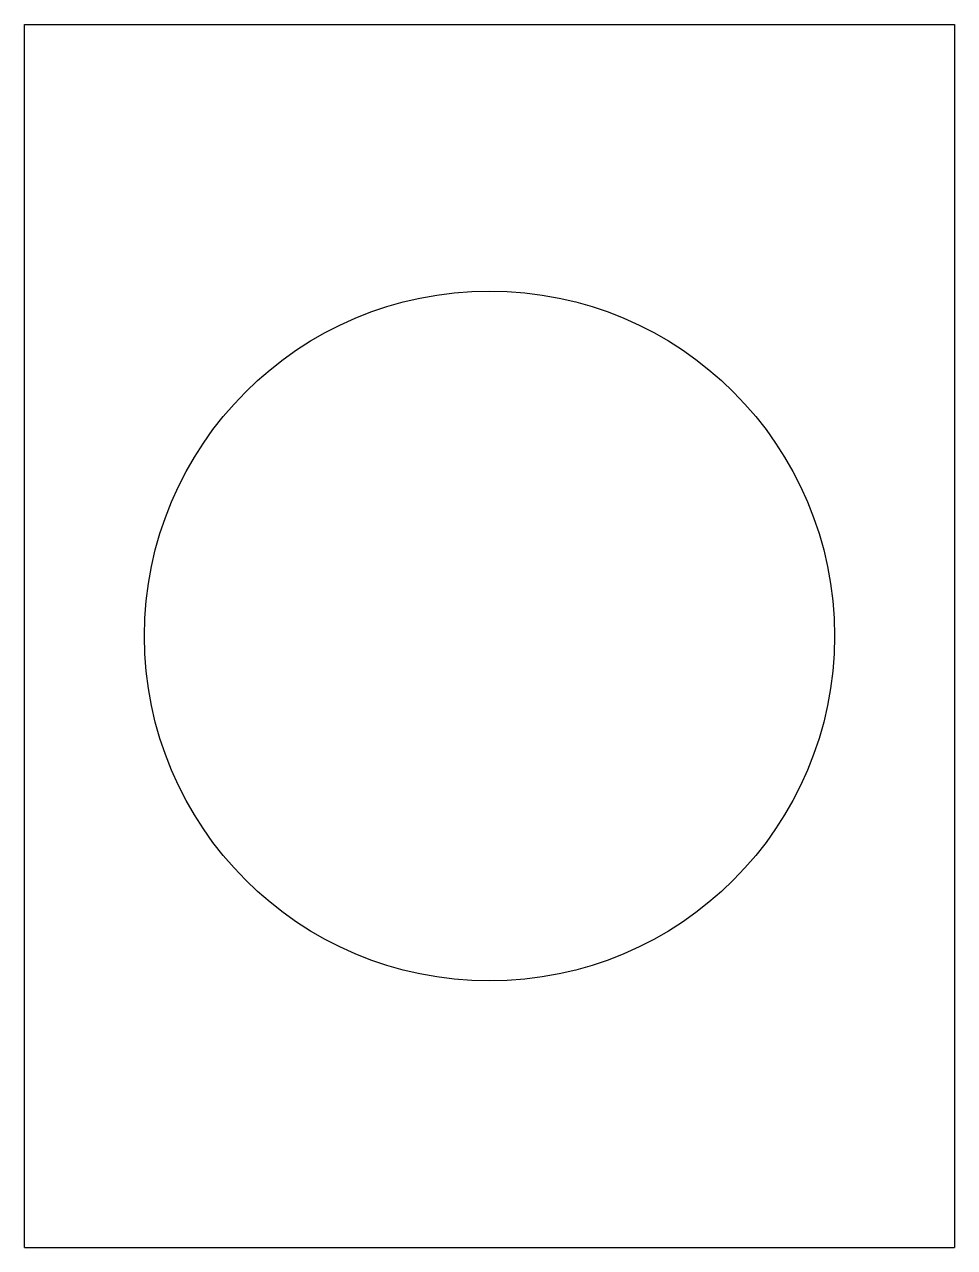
# Model space of a CAD drawing. Header units: inches. Extents: x -0.297 to 0.296, y -0.39 to 0.39.
import ezdxf

# ---------------------------------------------------------------- set-up
doc = ezdxf.new("R2010")
doc.units = ezdxf.units.IN
doc.header["$MEASUREMENT"] = 0
doc.layers.get('0').update_dxf_attribs({"linetype": 'CONTINUOUS'})

msp = doc.modelspace()

# ---------------------------------------------------------------- linework, layer by layer
for p, q in [((-0.2965, 0.39), (0.2965, 0.39)), ((-0.2965, -0.39), (-0.2965, 0.39)), ((0.2965, 0.39), (0.2965, -0.39)), ((-0.2965, -0.39), (0.2965, -0.39))]:
    msp.add_line(p, q)
at = {"color": 0}
msp.add_circle((0, 0), 0.22, dxfattribs=at)

doc.saveas('drawing.dxf')
